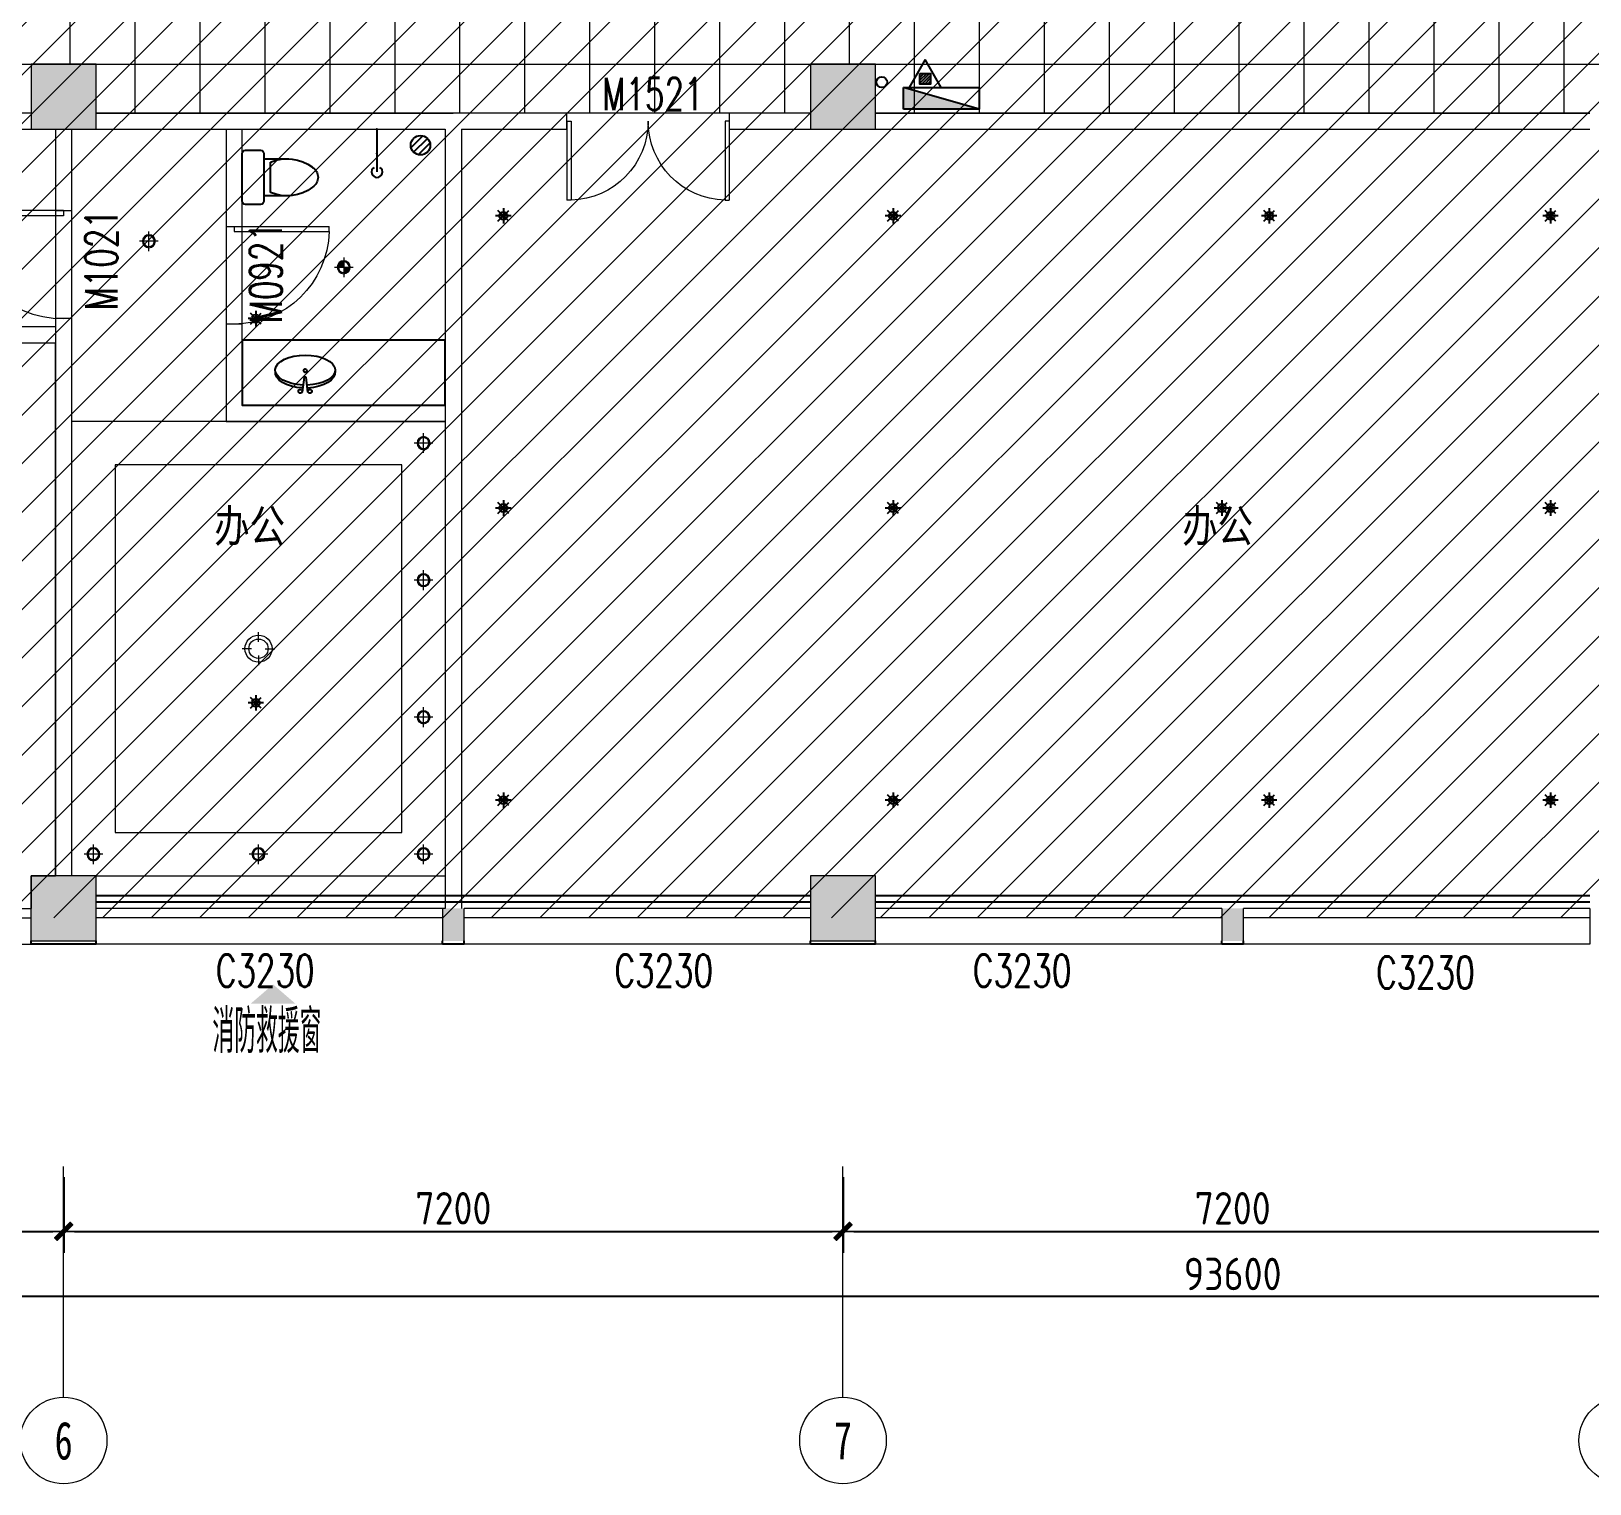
# Model space of a CAD drawing. Header units: millimetres. Extents: x 33621 to 401573, y -91663 to 133135.
# Drawn here: x 203757 to 218157, y 37128 to 50552 of the extents above; entities that cross this region are included whole.
import ezdxf
from ezdxf.enums import TextEntityAlignment as Align

# ---------------------------------------------------------------- set-up
doc = ezdxf.new("R2010")
doc.units = ezdxf.units.MM
doc.header["$LTSCALE"] = 10
doc.linetypes.add('DOTE', pattern=[2.42, 2, -0.2, 0.02, -0.2])
doc.layers.get('0').update_dxf_attribs({"color": 253})
doc.layers.get('Defpoints').update_dxf_attribs({"color": 250})
for name, color, linetype in [('3', 253, 'Continuous'), ('Dim【尺寸标注】', 253, 'Continuous'), ('EQUIP_喷头', 253, 'Continuous'), ('EQUIP_消火栓', 253, 'Continuous'), ('EQUIP_灭火器', 253, 'Continuous'), ('LATRINE', 253, 'Continuous'), ('LAYER3', 253, 'Continuous'), ('LAYER4', 253, 'Continuous'), ('LAYER5', 253, 'Continuous'), ('LVTRY', 253, 'Continuous'), ('PUB_DIM', 253, 'Continuous'), ('SURFACE', 253, 'Continuous'), ('VPIPE-消防', 253, 'Continuous'), ('Wall Solid【墙柱填充】', 253, 'Continuous'), ('WINDOW_TEXT', 253, 'Continuous'), ('家具', 253, 'Continuous'), ('水-地漏', 253, 'Continuous')]:
    doc.layers.add(name, color=color, linetype=linetype)
for name, color, linetype, lineweight in [('AXIS【轴号】', 253, 'Continuous', 0), ('COLUMN', 253, 'Continuous', 0), ('DOOR【门】', 253, 'Continuous', 0), ('DS-4BS-FINISH【墙完成线】', 253, 'Continuous', 0), ('PUB_HATCH', 253, 'Continuous', 0), ('RC-FIN【天花轮廓线】', 253, 'Continuous', 0), ('RC-LIGHT【天花灯具】', 253, 'Continuous', 0), ('RC-STR【天花细线】', 253, 'Continuous', 0), ('RC-Text【天花文字】', 253, 'Continuous', 0), ('TXT【平面空间文字】', 253, 'Continuous', 0), ('WALL', 253, 'Continuous', 0), ('Wall【墙体】', 253, 'Continuous', 0), ('WINDOW', 253, 'Continuous', 0), ('Xline【辅助线】', 253, 'Continuous', 0)]:
    doc.layers.add(name, color=color, linetype=linetype, lineweight=lineweight)
doc.styles.add('_TCH_WINDOW', font='SIMPLEX', dxfattribs={"bigfont": 'GBCBIG'})
doc.styles.add('CCD_DIM', font='ARCHS.SHX')
doc.styles.add('DIM_FONT', font='SIMPLEX', dxfattribs={"width": 0.7, "bigfont": 'GBCBIG'})
doc.styles.add('宋体', font='', dxfattribs={"width": 0.7})
doc.styles.add('文字', font='')
doc.styles.get('宋体').set_extended_font_data('SimSun')
doc.styles.get('文字').set_extended_font_data('SimSun')
doc.dimstyles.new('ZL_1：100', dxfattribs={"dimtxt": 3, "dimasz": 1, "dimexe": 2, "dimexo": 2, "dimgap": 0.6, "dimtad": 1, "dimdec": 0, "dimrnd": 5, "dimdsep": 46, "dimtxsty": 'CCD_DIM', "dimblk": 'WS-cj', "dimblk1": 'WS-cj', "dimblk2": 'WS-cj', "dimcen": 1, "dimclrd": 44, "dimclre": 44, "dimclrt": 2, "dimadec": 0, "dimazin": 2, "dimtfac": 1, "dimtdec": 0, "dimtix": 1, "dimtmove": 2, "dimatfit": 3, "dimldrblk": 'hl_arrow2', "dimfxl": 5, "dimfxlon": 1, "dimarcsym": 0})

# ---------------------------------------------------------------- blocks, each defined once
blk = doc.blocks.new('$WINLIB2D$00000004')
for p, q in [((-0.5, 0.5), (0.5, 0.5)), ((-0.5, 0.5), (-0.5, -0.5)), ((0.5, -0.5), (0.5, 0.5)), ((-0.5, 0.2406), (0.5, 0.2406)), ((-0.5, -0.5), (0.5, -0.5))]:
    blk.add_line(p, q)
blk = doc.blocks.new('hl_Axis-A1')
at = {"color": 150, "ltscale": 2}
blk.add_line((21.33, 0), (0, 0), dxfattribs=at)
at = {"color": 150}
blk.add_circle((25.33, 0), 4, dxfattribs=at)
at = {"color": 50, "style": '宋体', "width": 0.7}
blk.add_attdef('轴号', text='', height=3.5, dxfattribs=at).set_placement((25.33, 0), align=Align.MIDDLE_CENTER)
blk = doc.blocks.new('WS-cj')
blk.add_hatch(color=2).paths.add_polyline_path([(0.59, 0.82), (-0.82, -0.59), (-0.59, -0.82), (0.82, 0.59)])
at = {"color": 2, "linetype": 'ByBlock', "lineweight": 0}
for p, q in [((-1.1, 0), (0, 0)), ((0, 0), (1.1, 0))]:
    blk.add_line(p, q, dxfattribs=at)
at = {"color": 2}
blk.add_lwpolyline([(0.59, 0.82), (-0.82, -0.59), (-0.59, -0.82), (0.82, 0.59)], close=True, dxfattribs=at)
blk = doc.blocks.new('*D244')
at = {"layer": 'Defpoints', "color": 0, "transparency": 16777216}
for p in [(-15662, -18684), (-8462, -18684), (-8462, -19284)]:
    blk.add_point(p, dxfattribs=at)
at = {"layer": 'Dim【尺寸标注】', "color": 44, "lineweight": -2, "transparency": 16777216}
for p, q in [((-15662, -18784), (-15662, -19484)), ((-8462, -18784), (-8462, -19484)), ((-15562, -19284), (-8562, -19284))]:
    blk.add_line(p, q, dxfattribs=at)
at = {"layer": 'Dim【尺寸标注】', "color": 44, "lineweight": -2, "transparency": 16777216, "xscale": 100, "yscale": 100, "zscale": 100, "rotation": 180}
blk.add_blockref('WS-cj', (-15662, -19284), dxfattribs=at)
at = {"layer": 'Dim【尺寸标注】', "color": 44, "lineweight": -2, "transparency": 16777216, "xscale": 100, "yscale": 100, "zscale": 100}
blk.add_blockref('WS-cj', (-8462, -19284), dxfattribs=at)
at = {"layer": 'Dim【尺寸标注】', "color": 2, "transparency": 16777216, "insert": (-12062, -19071), "char_height": 300, "attachment_point": 5, "style": 'CCD_DIM'}
blk.add_mtext('7200', dxfattribs=at)
blk = doc.blocks.new('hl_arrow2')
at = {"color": 2}
blk.add_line((0, 0), (-1, 0), dxfattribs=at)
blk.add_lwpolyline([(0, 0), (-1, -1), (-1, -1), (0, 0), (-1, 1), (-1, 1)], close=True, dxfattribs=at)
blk = doc.blocks.new('*D245')
at = {"layer": 'Defpoints', "color": 0, "transparency": 16777216}
for p in [(-8462, -18684), (-1262, -18684), (-1262, -19284)]:
    blk.add_point(p, dxfattribs=at)
at = {"layer": 'Dim【尺寸标注】', "color": 44, "lineweight": -2, "transparency": 16777216}
for p, q in [((-8462, -18784), (-8462, -19484)), ((-1262, -18784), (-1262, -19484)), ((-8362, -19284), (-1362, -19284))]:
    blk.add_line(p, q, dxfattribs=at)
at = {"layer": 'Dim【尺寸标注】', "color": 44, "lineweight": -2, "transparency": 16777216, "xscale": 100, "yscale": 100, "zscale": 100, "rotation": 180}
blk.add_blockref('WS-cj', (-8462, -19284), dxfattribs=at)
at = {"layer": 'Dim【尺寸标注】', "color": 44, "lineweight": -2, "transparency": 16777216, "xscale": 100, "yscale": 100, "zscale": 100}
blk.add_blockref('WS-cj', (-1262, -19284), dxfattribs=at)
at = {"layer": 'Dim【尺寸标注】', "color": 2, "transparency": 16777216, "insert": (-4862, -19071), "char_height": 300, "attachment_point": 5, "style": 'CCD_DIM'}
blk.add_mtext('7200', dxfattribs=at)
blk = doc.blocks.new('*D246')
at = {"layer": 'Defpoints', "color": 0, "transparency": 16777216}
for p in [(-1262, -18684), (5938, -18684), (5938, -19284)]:
    blk.add_point(p, dxfattribs=at)
at = {"layer": 'Dim【尺寸标注】', "color": 44, "lineweight": -2, "transparency": 16777216}
for p, q in [((-1262, -18784), (-1262, -19484)), ((5938, -18784), (5938, -19484)), ((-1162, -19284), (5838, -19284))]:
    blk.add_line(p, q, dxfattribs=at)
at = {"layer": 'Dim【尺寸标注】', "color": 44, "lineweight": -2, "transparency": 16777216, "xscale": 100, "yscale": 100, "zscale": 100, "rotation": 180}
blk.add_blockref('WS-cj', (-1262, -19284), dxfattribs=at)
at = {"layer": 'Dim【尺寸标注】', "color": 44, "lineweight": -2, "transparency": 16777216, "xscale": 100, "yscale": 100, "zscale": 100}
blk.add_blockref('WS-cj', (5938, -19284), dxfattribs=at)
at = {"layer": 'Dim【尺寸标注】', "color": 2, "transparency": 16777216, "insert": (2338, -19071), "char_height": 300, "attachment_point": 5, "style": 'CCD_DIM'}
blk.add_mtext('7200', dxfattribs=at)
blk = doc.blocks.new('*D255')
at = {"layer": 'Defpoints', "color": 0, "transparency": 16777216}
for p in [(-44462, -18684), (49138, -18684), (49138, -19884)]:
    blk.add_point(p, dxfattribs=at)
at = {"layer": 'Dim【尺寸标注】', "color": 44, "lineweight": -2, "transparency": 16777216}
for p, q in [((-44462, -19384), (-44462, -20084)), ((49138, -19384), (49138, -20084)), ((-44362, -19884), (49038, -19884))]:
    blk.add_line(p, q, dxfattribs=at)
at = {"layer": 'Dim【尺寸标注】', "color": 44, "lineweight": -2, "transparency": 16777216, "xscale": 100, "yscale": 100, "zscale": 100, "rotation": 180}
blk.add_blockref('WS-cj', (-44462, -19884), dxfattribs=at)
at = {"layer": 'Dim【尺寸标注】', "color": 44, "lineweight": -2, "transparency": 16777216, "xscale": 100, "yscale": 100, "zscale": 100}
blk.add_blockref('WS-cj', (49138, -19884), dxfattribs=at)
at = {"layer": 'Dim【尺寸标注】', "color": 2, "transparency": 16777216, "insert": (2338, -19678), "char_height": 300, "attachment_point": 5, "style": 'CCD_DIM'}
blk.add_mtext('93600', dxfattribs=at)
blk = doc.blocks.new('$DorLib2D$00000002')
for p, q in [((-0.5, 0), (-0.5, 0.4875)), ((-0.475, 0.4875), (-0.5, 0.4875)), ((-0.475, 0), (-0.475, 0.4875)), ((0.475, 0), (0.475, 0.4875)), ((0.475, 0.4875), (0.5, 0.4875)), ((0.5, 0), (0.5, 0.4875)), ((-0.5, 0), (-0.475, 0)), ((0.5, 0), (0.475, 0))]:
    blk.add_line(p, q)
at = {"lineweight": 13}
for centre, start, end in [((-0.4875, 0), 0, 88.53072), ((0.4875, 0), 91.46928, 180)]:
    blk.add_arc(centre, 0.4875, start, end, dxfattribs=at)
blk = doc.blocks.new('$DorLib2D$00000001')
for p, q in [((0.45, 0.975), (0.5, 0.975)), ((0.45, 0), (0.45, 0.975)), ((0.5, 0), (0.5, 0.975)), ((0.5, 0), (0.45, 0))]:
    blk.add_line(p, q)
at = {"lineweight": 13}
blk.add_arc((0.475, 0), 0.975, 91.4693, 180, dxfattribs=at)
blk = doc.blocks.new('$TwtSys$00000125')
at = {"color": 9}
for p, q in [((0.57, 0), (-0.57, 0)), ((0.4, -0.4), (-0.4, 0.4)), ((-0.4, -0.4), (0.4, 0.4)), ((0, 0.57), (0, -0.57))]:
    blk.add_line(p, q, dxfattribs=at)
at = {"color": 8}
blk.add_circle((0, 0), 0.3, dxfattribs=at)
blk = doc.blocks.new('A$C22332745')
at = {"layer": 'LAYER3', "color": 181, "extrusion": (0, 0, -1)}
for centre, ratio, start_param, end_param in [((277, 214), 0.5, 4.782885, 10.934222), ((277, 195), 0.531076, 4.795815, 6.348539), ((277, 195), 0.531076, 3.076239, 4.638107)]:
    blk.add_ellipse(centre, major_axis=(-277, 0), ratio=ratio, start_param=start_param, end_param=end_param, dxfattribs=at)
at = {"layer": 'LAYER4', "color": 252}
for p, q in [((267, 148), (249, 9)), ((285, 148), (267, 148)), ((302, 9), (285, 148))]:
    blk.add_line(p, q, dxfattribs=at)
for centre in [(231, 18), (320, 18)]:
    blk.add_circle(centre, 17.9, dxfattribs=at)
at = {"layer": 'LAYER5', "color": 251}
blk.add_circle((277, 208), 16, dxfattribs=at)
blk = doc.blocks.new('A$C2CC91CCB')
at = {"color": 251, "rotation": 90}
blk.add_blockref('A$C22332745', (353, 0), dxfattribs=at)
blk = doc.blocks.new('A$C477C625D')
at = {"color": 7}
blk.add_blockref('A$C2CC91CCB', (0, 0), dxfattribs=at)
blk = doc.blocks.new('A$C4D690477')
at = {"layer": '家具', "color": 251}
blk.add_blockref('A$C477C625D', (0, 0), dxfattribs=at)
blk = doc.blocks.new('w-地漏')
at = {"layer": '水-地漏'}
for p, q in [((-56.7, -13.2), (16.2, 59.7)), ((-40.9, -40.9), (43.9, 43.9)), ((-12.7, -56.8), (59.8, 15.7))]:
    blk.add_line(p, q, dxfattribs=at)
blk.add_circle((1.5, 1.5), 60, dxfattribs=at)
blk = doc.blocks.new('$plan$00001613')
for p, q in [((-200, 170), (-200, -170)), ((-260, -140), (-260, 140))]:
    blk.add_line(p, q)
blk.add_lwpolyline([(-430, -170), (-200, -170), (-200, -220, 0.414214), (-170, -250), (-30, -250, 0.414214), (0, -220), (0, 220, 0.414214), (-30, 250), (-170, 250, 0.414214), (-200, 220), (-200, 170), (-430, 170)], format="xyb")
for centre, radius, start, end in [((-413, -227), 398, 67.4505, 126.6381), ((-590, 0), 110, 123.4509, 236.5491), ((-413, 227), 398, 233.3619, 292.5495)]:
    blk.add_arc(centre, radius, start, end)
blk = doc.blocks.new('$lvtry$00000168')
blk.add_line((0, 0), (0, -395))
blk.add_arc((0, -395), 50, 121.0332, 58.9668)
for p in [(0, 0), (0, -223)]:
    blk.add_point(p)
blk = doc.blocks.new('圆形筒灯')
at = {"color": 251, "linetype": 'DOTE', "ltscale": 43.504693}
blk.add_line((0, 91), (0, -91), dxfattribs=at)
at = {"color": 251, "linetype": 'DOTE', "ltscale": 41.297046}
blk.add_line((86, 0), (-86, 0), dxfattribs=at)
blk.add_ellipse((0, 0), major_axis=(-42.4, 42.4), ratio=1, start_param=2.355868237233172, end_param=8.639053544412757)
at = {"color": 251}
blk.add_ellipse((0, 0), major_axis=(35.4, 35.4), ratio=1, start_param=5.49871431692557, end_param=11.78189962410516, dxfattribs=at)
blk = doc.blocks.new('天花吸顶灯')
at = {"color": 8}
for p, q in [((0, 63), (0, 152)), ((-63, 0), (-152, 0)), ((63, 0), (152, 0)), ((0, -63), (0, -152))]:
    blk.add_line(p, q, dxfattribs=at)
at = {"color": 0}
blk.add_circle((0, 0), 125, dxfattribs=at)
at = {"color": 8}
blk.add_circle((0, 0), 89.3, dxfattribs=at)
blk = doc.blocks.new('防雾筒灯')
at = {"ltscale": 30}
h = blk.add_hatch(dxfattribs=at)
h.set_pattern_fill('DOTS', color=251, scale=3)
h.set_pattern_definition([(0, (-62.322, -46.6336), (2.38125, 4.7625), [0, -4.7625])])
edge = h.paths.add_edge_path()
edge.add_ellipse((0, 0), major_axis=(35.4, 35.4), ratio=1, start_angle=315, end_angle=405)
edge.add_line((0, 50), (0, 0))
edge.add_line((0, 0), (50, 0))
edge = h.paths.add_edge_path()
edge.add_line((0, 0), (-50, 0))
edge.add_ellipse((0, 0), major_axis=(35.4, 35.4), ratio=1, start_angle=495, end_angle=225)
edge.add_line((0, -50), (0, 0))
at = {"color": 251, "linetype": 'DOTE', "ltscale": 43.504693}
blk.add_line((0, 91), (0, -91), dxfattribs=at)
at = {"color": 251, "linetype": 'DOTE', "ltscale": 41.297046}
blk.add_line((86, 0), (-86, 0), dxfattribs=at)
blk.add_ellipse((0, 0), major_axis=(-42.4, 42.4), ratio=1, start_param=2.355868237233172, end_param=8.639053544412757)
at = {"color": 251}
blk.add_ellipse((0, 0), major_axis=(35.4, 35.4), ratio=1, start_param=5.49871431692557, end_param=11.78189962410516, dxfattribs=at)
blk = doc.blocks.new('ZL_1210205399')
at = {"layer": 'RC-FIN【天花轮廓线】', "color": 8}
for points in [[(-300, -1756), (-1725, -1756)], [(-1500, -5956), (1725, -5956)]]:
    blk.add_lwpolyline(points, dxfattribs=at)
blk.add_lwpolyline([(-1325, -5556), (1325, -5556), (1325, -2156), (-1325, -2156)], close=True, dxfattribs=at)
at = {"layer": 'RC-LIGHT【天花灯具】', "xscale": -1, "rotation": 180}
for p in [(-1012, -91), (1525, -1956), (1525, -3223), (1525, -4489), (-1525, -5756), (0, -5756), (1525, -5756)]:
    blk.add_blockref('圆形筒灯', p, dxfattribs=at)
at = {"layer": 'RC-LIGHT【天花灯具】', "xscale": -1}
blk.add_blockref('防雾筒灯', (788, -331), dxfattribs=at)
at = {"layer": 'RC-LIGHT【天花灯具】'}
blk.add_blockref('天花吸顶灯', (0, -3856), dxfattribs=at)
blk = doc.blocks.new('$TwtSys$00000546')
h = blk.add_hatch()
h.set_pattern_fill('ANSI31', color=256, scale=200, style=0)
h.set_pattern_definition([(45, (-38543.802, -6670.83), (-17.67767, 17.67767), [])])
h.paths.add_polyline_path([(-65, 174), (65, 174), (65, 44), (-65, 44)])
for points in [[(0, 344), (-198, 0), (198, 0)], [(-65, 174), (65, 174), (65, 44), (-65, 44)]]:
    blk.add_lwpolyline(points, close=True)
blk = doc.blocks.new('海龍01166393')
at = {"color": 1}
for p, q in [((-350, -200), (-350, 0)), ((350, -200), (-350, 0)), ((-350, 0), (350, 0)), ((350, 0), (350, -200)), ((350, -200), (-350, -200))]:
    blk.add_line(p, q, dxfattribs=at)
blk.add_solid([(-350, -200), (-350, 0), (350, -200)], dxfattribs=at)
blk = doc.blocks.new('ZL_061117299')
at = {"layer": 'AXIS【轴号】'}
ref = blk.add_blockref('hl_Axis-A1', (-8462.3, -18683.9), dxfattribs=dict(at, xscale=100, yscale=100, zscale=100, rotation=270))
ref.add_attrib('轴号', '6', dxfattribs={"layer": '0', "color": 2, "height": 350, "style": '宋体', "width": 0.7}).set_placement((-8462.3, -21217.2), align=Align.MIDDLE_CENTER)
ref = blk.add_blockref('hl_Axis-A1', (-1262.3, -18683.9), dxfattribs=dict(at, xscale=100, yscale=100, zscale=100, rotation=270))
ref.add_attrib('轴号', '7', dxfattribs={"layer": '0', "color": 2, "height": 350, "style": '宋体', "width": 0.7}).set_placement((-1262.3, -21217.2), align=Align.MIDDLE_CENTER)
ref = blk.add_blockref('hl_Axis-A1', (5937.7, -18683.9), dxfattribs=dict(at, xscale=100, yscale=100, zscale=100, rotation=270))
ref.add_attrib('轴号', '8', dxfattribs={"layer": '0', "color": 2, "height": 350, "style": '宋体', "width": 0.7}).set_placement((5937.7, -21217.2), align=Align.MIDDLE_CENTER)
at = {"layer": 'Dim【尺寸标注】'}
for p1, p2, distance, picture, middle in [((-44462.3, -18683.9), (49137.7, -18683.9), -1200, '*D255', (2337.7, -19677.6)), ((-15662.3, -18683.9), (-8462.3, -18683.9), -600, '*D244', (-12062.3, -19071.4)), ((-8462.3, -18683.9), (-1262.3, -18683.9), -600, '*D245', (-4862.3, -19071.4)), ((-1262.3, -18683.9), (5937.7, -18683.9), -600, '*D246', (2337.7, -19071.4))]:
    dim = blk.add_aligned_dim(p1=p1, p2=p2, distance=distance, dimstyle='ZL_1：100', dxfattribs=at)
    dim.commit()
    dim.dimension.update_dxf_attribs({"geometry": picture, "text_midpoint": middle})

msp = doc.modelspace()

# ---------------------------------------------------------------- hatches: boundary and pattern name
at = {"layer": 'PUB_HATCH'}
for points in [[(203756.7, 49645.3), (204356.7, 49645.3), (204356.7, 50245.3), (203756.7, 50245.3)], [(210956.7, 49645.3), (211556.7, 49645.3), (211556.7, 50245.3), (210956.7, 50245.3)], [(203756.7, 42145.3), (204356.7, 42145.3), (204356.7, 42745.3), (203756.7, 42745.3)], [(210956.7, 42145.3), (211556.7, 42145.3), (211556.7, 42745.3), (210956.7, 42745.3)], [(207656.7, 42445.3), (207556.7, 42445.3), (207556.7, 42145.3), (207656.7, 42145.3)], [(207656.7, 42145.3), (207756.7, 42145.3), (207756.7, 42445.3), (207656.7, 42445.3)], [(214956.7, 42445.3), (214756.7, 42445.3), (214756.7, 42145.3), (214956.7, 42145.3)]]:
    msp.add_hatch(color=256, dxfattribs=at).paths.add_polyline_path(points)
at = {"layer": 'RC-STR【天花细线】'}
h = msp.add_hatch(dxfattribs=at)
h.set_pattern_fill('_USER', color=8, scale=600, double=1, pattern_type=0)
h.set_pattern_definition([(0, (211318.06, 52045.26), (0, 600), []), (90, (211318.06, 52045.26), (-600, 4e-14), [])])
h.paths.add_polyline_path([(211556.7, 58345.3), (218156.7, 58345.3), (218156.7, 52045.3), (232781.7, 52045.3), (232781.7, 50245.3), (232556.7, 50245.3), (232556.7, 49795.3), (225956.7, 49795.3), (225956.7, 50245.3), (225356.7, 50245.3), (225356.7, 49795.3), (218756.7, 49795.3), (218756.7, 50245.3), (218156.7, 50245.3), (218156.7, 49795.3), (211556.7, 49795.3), (211556.7, 50245.3), (210956.7, 50245.3), (210956.7, 49795.3), (204356.7, 49795.3), (204356.7, 50245.3), (203756.7, 50245.3), (203756.7, 49795.3), (197156.7, 49795.3), (197156.7, 50245.3), (196556.7, 50245.3), (196556.7, 49795.3), (189956.7, 49795.3), (189956.7, 50245.3), (189356.7, 50245.3), (189356.7, 49795.3), (182756.7, 49795.3), (182756.7, 50245.3), (182156.7, 50245.3), (182156.7, 49795.3), (175556.7, 49795.3), (175556.7, 50245.3), (174956.7, 50245.3), (174956.7, 49795.3), (168356.7, 49795.3), (168356.7, 52045.3), (211318.1, 52045.3), (211318.1, 58045.3), (211556.7, 58045.3)])
at = {"layer": 'Xline【辅助线】'}
h = msp.add_hatch(dxfattribs=at)
h.set_pattern_fill('ANSI31', color=256, scale=100)
h.set_pattern_definition([(45, (-172004.77, 84868.52), (-224.5064, 224.5064), [])])
h.paths.add_polyline_path([(232781.7, 58302.5), (211556.7, 58388.1), (211556.7, 58045.3), (211318.1, 58045.3), (211318.1, 52027.4), (168356.7, 52063.2), (168356.7, 49645.3), (167956.7, 49645.3), (167956.7, 42359.7), (232781.7, 42359.7)])

# ---------------------------------------------------------------- linework, layer by layer
at = {"layer": '3'}
for points in [[(204356.7, 42565.3), (210956.7, 42565.3)], [(204356.7, 42505.3), (210956.7, 42505.3)], [(211556.7, 42565.3), (218156.7, 42565.3)], [(211556.7, 42505.3), (218156.7, 42505.3)]]:
    msp.add_lwpolyline(points, dxfattribs=at)
at = {"layer": 'COLUMN'}
for p, q in [((204356.7, 50245.3), (203756.7, 50245.3)), ((203756.7, 50245.3), (203756.7, 49645.3)), ((204356.7, 49645.3), (204356.7, 50245.3)), ((211556.7, 50245.3), (210956.7, 50245.3)), ((210956.7, 50245.3), (210956.7, 49645.3)), ((211556.7, 49645.3), (211556.7, 50245.3)), ((203756.7, 49645.3), (204356.7, 49645.3)), ((210956.7, 49645.3), (211556.7, 49645.3)), ((204356.7, 42745.3), (203756.7, 42745.3)), ((203756.7, 42745.3), (203756.7, 42445.3)), ((204356.7, 42445.3), (204356.7, 42745.3)), ((211556.7, 42745.3), (210956.7, 42745.3)), ((210956.7, 42745.3), (210956.7, 42445.3)), ((211556.7, 42445.3), (211556.7, 42745.3)), ((203756.7, 42145.3), (204356.7, 42145.3)), ((210956.7, 42145.3), (211556.7, 42145.3))]:
    msp.add_line(p, q, dxfattribs=at)
at = {"layer": 'DOOR【门】'}
msp.add_line((205556.7, 48745.3), (205556.7, 47845.3), dxfattribs=at)
at = {"layer": 'DS-4BS-FINISH【墙完成线】'}
for points in [[(218156.7, 49795.3), (211556.7, 49795.3), (211556.7, 50245.3), (210956.7, 50245.3), (210956.7, 49795.3), (204356.7, 49795.3), (204356.7, 50245.3), (203756.7, 50245.3), (203756.7, 49795.3), (197156.7, 49795.3), (197156.7, 50245.3), (196556.7, 50245.3), (196556.7, 49795.3), (189956.7, 49795.3), (189956.7, 50245.3), (189356.7, 50245.3), (189356.7, 49795.3), (182756.7, 49795.3)], [(204131.7, 49645.3), (205556.7, 49645.3), (205556.7, 46945.3), (207581.7, 46945.3), (207581.7, 42445.3), (204356.7, 42445.3), (204356.7, 42745.3), (204131.7, 42745.3), (204131.7, 49645.3)], [(203981.7, 47668.1), (200556.7, 47668.1), (200556.7, 42445.3), (203756.7, 42445.3), (203756.7, 42745.3), (203981.7, 42745.3), (203981.7, 47668.1)]]:
    msp.add_lwpolyline(points, dxfattribs=at)
for points in [[(196931.7, 49645.3), (203981.7, 49645.3), (203981.7, 47818.1), (196931.7, 47818.1)], [(205706.7, 49645.3), (207581.7, 49645.3), (207581.7, 47095.3), (205706.7, 47095.3)]]:
    msp.add_lwpolyline(points, close=True, dxfattribs=at)
at = {"layer": 'LATRINE'}
msp.add_lwpolyline([(207581.7, 47695.3), (205706.7, 47695.3), (205706.7, 47095.3), (207581.7, 47095.3)], close=True, dxfattribs=at)
at = {"layer": 'SURFACE'}
for p, q in [((203756.7, 42115.3), (203756.7, 42145.3)), ((204056.7, 42115.3), (203756.7, 42115.3)), ((204356.7, 42115.3), (204056.7, 42115.3)), ((204356.7, 42115.3), (204356.7, 42145.3)), ((207556.7, 42115.3), (207556.7, 42145.3)), ((207656.7, 42115.3), (207556.7, 42115.3)), ((207756.7, 42115.3), (207656.7, 42115.3)), ((207756.7, 42115.3), (207756.7, 42145.3)), ((210956.7, 42115.3), (210956.7, 42145.3)), ((211256.7, 42115.3), (210956.7, 42115.3)), ((211556.7, 42115.3), (211256.7, 42115.3)), ((211556.7, 42115.3), (211556.7, 42145.3)), ((214756.7, 42115.3), (214756.7, 42145.3)), ((214956.7, 42115.3), (214756.7, 42115.3)), ((214956.7, 42115.3), (214956.7, 42145.3))]:
    msp.add_line(p, q, dxfattribs=at)
at = {"layer": 'VPIPE-消防'}
msp.add_circle((211615.3, 50080.3), 50, dxfattribs=at)
at = {"layer": 'WALL', "color": 9}
for p, q in [((203981.7, 47818.1), (201656.7, 47818.1)), ((203981.7, 47668.1), (201656.7, 47668.1))]:
    msp.add_line(p, q, dxfattribs=at)
at = {"layer": 'Wall Solid【墙柱填充】', "color": 1}
msp.add_solid([(206199.1, 41564.1), (205991.4, 41743.1), (205783.8, 41564.1), (205991.4, 41743.1)], dxfattribs=at)
at = {"layer": 'Wall【墙体】', "color": 9}
for p, q in [((204356.7, 49795.3), (205631.7, 49795.3)), ((205631.7, 49795.3), (207656.7, 49795.3)), ((205631.7, 49795.3), (207656.7, 49795.3)), ((208706.7, 49795.3), (207656.7, 49795.3)), ((208706.7, 49645.3), (208706.7, 49795.3)), ((210206.7, 49795.3), (210206.7, 49645.3)), ((211556.7, 49795.3), (218156.7, 49795.3)), ((203981.7, 49645.3), (203981.7, 48895.3)), ((204131.7, 48895.3), (204131.7, 49645.3)), ((204356.7, 49645.3), (207581.7, 49645.3)), ((205556.7, 49645.3), (205556.7, 48745.3)), ((205706.7, 49645.3), (207581.7, 49645.3)), ((205706.7, 48745.3), (205706.7, 49645.3)), ((207581.7, 49645.3), (207581.7, 42445.3)), ((207581.7, 49645.3), (207581.7, 47095.3)), ((207731.7, 49645.3), (207731.7, 47020.3)), ((207731.7, 49645.3), (208706.7, 49645.3)), ((207731.7, 49645.3), (207731.7, 47020.3)), ((210206.7, 49645.3), (210956.7, 49645.3)), ((211556.7, 49645.3), (218156.7, 49645.3)), ((203981.7, 48895.3), (204131.7, 48895.3)), ((205556.7, 48745.3), (205706.7, 48745.3)), ((204131.7, 47895.3), (203981.7, 47895.3)), ((203981.7, 47895.3), (203981.7, 42745.3)), ((204131.7, 42745.3), (204131.7, 47895.3)), ((205706.7, 47845.3), (205556.7, 47845.3)), ((205556.7, 47845.3), (205556.7, 46945.3)), ((205706.7, 47095.3), (205706.7, 47845.3)), ((207581.7, 47095.3), (205706.7, 47095.3)), ((207581.7, 46945.3), (205556.7, 46945.3)), ((207731.7, 47020.3), (207731.7, 42445.3))]:
    msp.add_line(p, q, dxfattribs=at)

# ---------------------------------------------------------------- block references
at = {"layer": 'DOOR【门】'}
ref = msp.add_blockref('$DorLib2D$00000002', (209456.7, 49720.3), dxfattribs=dict(at, xscale=1500, yscale=-1500, zscale=1500))
ref.add_attrib('A', 'M1521', (209031.7, 49821.5), dxfattribs={"layer": 'WINDOW_TEXT', "height": 297.5, "style": '_TCH_WINDOW', "width": 0.705882})
ref = msp.add_blockref('$DorLib2D$00000001', (204056.7, 48395.3), dxfattribs=dict(at, xscale=-1000, yscale=-1000, zscale=-1000, rotation=270.0000000000009))
ref.add_attrib('A', 'M1021', (204553.7, 47970.3), dxfattribs={"layer": 'WINDOW_TEXT', "height": 297.5, "rotation": 90, "style": '_TCH_WINDOW', "width": 0.705882})
ref = msp.add_blockref('$DorLib2D$00000001', (205631.7, 48295.3), dxfattribs=dict(at, xscale=-900, yscale=900, zscale=-900, rotation=269.9999999999976))
ref.add_attrib('A', 'M0921', (206073.6, 47850.3), dxfattribs={"layer": 'WINDOW_TEXT', "height": 297.5, "rotation": 90, "style": '_TCH_WINDOW', "width": 0.705882})
at = {"layer": 'EQUIP_喷头', "xscale": 125, "yscale": 125, "zscale": 125}
for p in [(208119.2, 48845.3), (211719.2, 48845.3), (215194.2, 48845.3), (217794.2, 48845.3), (205831.7, 47895.3), (208119.2, 46145.3), (211719.2, 46145.3), (214756.7, 46145.3), (217794.2, 46145.3), (205831.7, 44345.3), (208119.2, 43445.3), (211719.2, 43445.3), (215194.2, 43445.3), (217794.2, 43445.3)]:
    msp.add_blockref('$TwtSys$00000125', p, dxfattribs=at)
at = {"layer": 'EQUIP_消火栓'}
msp.add_blockref('海龍01166393', (212165.3, 50030.3), dxfattribs=at)
at = {"layer": 'EQUIP_灭火器', "xscale": 0.75, "yscale": 0.75, "zscale": 0.75}
msp.add_blockref('$TwtSys$00000546', (212016.5, 50030.3), dxfattribs=at)
at = {"layer": 'LVTRY'}
msp.add_blockref('$lvtry$00000168', (206951.5, 49645.3), dxfattribs=at)
at = {"layer": 'LVTRY', "yscale": -1, "rotation": 180.0000000000001}
msp.add_blockref('$plan$00001613', (205706.7, 49201.3), dxfattribs=at)
at = {"layer": 'PUB_DIM'}
msp.add_blockref('ZL_061117299', (212519, 58745.3), dxfattribs=at)
at = {"layer": 'RC-FIN【天花轮廓线】'}
msp.add_blockref('ZL_1210205399', (205856.7, 48701.4), dxfattribs=at)
at = {"layer": 'WINDOW'}
ref = msp.add_blockref('$WINLIB2D$00000004', (202156.7, 42280.3), dxfattribs=dict(at, xscale=-3200, yscale=-330, zscale=-3200, rotation=180))
ref.add_attrib('A', 'C3230', (201681.7, 41691.5), dxfattribs={"layer": 'WINDOW_TEXT', "height": 297.5, "style": '_TCH_WINDOW', "width": 0.705882})
ref = msp.add_blockref('$WINLIB2D$00000004', (205956.7, 42280.3), dxfattribs=dict(at, xscale=3200, yscale=-330, zscale=3200, rotation=180))
ref.add_attrib('A', 'C3230', (205464.5, 41721.5), dxfattribs={"layer": 'WINDOW_TEXT', "height": 297.5, "style": '_TCH_WINDOW', "width": 0.705882})
ref = msp.add_blockref('$WINLIB2D$00000004', (209356.7, 42280.3), dxfattribs=dict(at, xscale=3200, yscale=-330, zscale=3200, rotation=180))
ref.add_attrib('A', 'C3230', (209147.1, 41721.5), dxfattribs={"layer": 'WINDOW_TEXT', "height": 297.5, "style": '_TCH_WINDOW', "width": 0.705882})
ref = msp.add_blockref('$WINLIB2D$00000004', (213156.7, 42280.3), dxfattribs=dict(at, xscale=3200, yscale=-330, zscale=3200, rotation=180))
ref.add_attrib('A', 'C3230', (212457.9, 41721.5), dxfattribs={"layer": 'WINDOW_TEXT', "height": 297.5, "style": '_TCH_WINDOW', "width": 0.705882})
ref = msp.add_blockref('$WINLIB2D$00000004', (216556.7, 42280.3), dxfattribs=dict(at, xscale=3200, yscale=-330, zscale=3200, rotation=180))
ref.add_attrib('A', 'C3230', (216183.5, 41704.8), dxfattribs={"layer": 'WINDOW_TEXT', "height": 297.5, "style": '_TCH_WINDOW', "width": 0.705882})
at = {"layer": '家具', "color": 251, "rotation": 270}
msp.add_blockref('A$C4D690477', (206012, 47558.9), dxfattribs=at)
at = {"layer": '水-地漏', "xscale": 1.5, "yscale": 1.5, "zscale": 1.5}
msp.add_blockref('w-地漏', (207351.7, 49495.3), dxfattribs=at)

# ---------------------------------------------------------------- texts
at = {"layer": 'RC-Text【天花文字】', "style": '文字', "width": 0.8}
for p in [(205447.9, 45829.8), (214390.7, 45829.8)]:
    msp.add_text('办公', height=300, dxfattribs=at).set_placement(p)
at = {"layer": 'TXT【平面空间文字】', "color": 1, "insert": (206439, 41108.2), "char_height": 400, "width": 7488.412, "attachment_point": 9, "style": 'DIM_FONT'}
msp.add_mtext('消防救援窗', dxfattribs=at)

doc.saveas('drawing.dxf')
